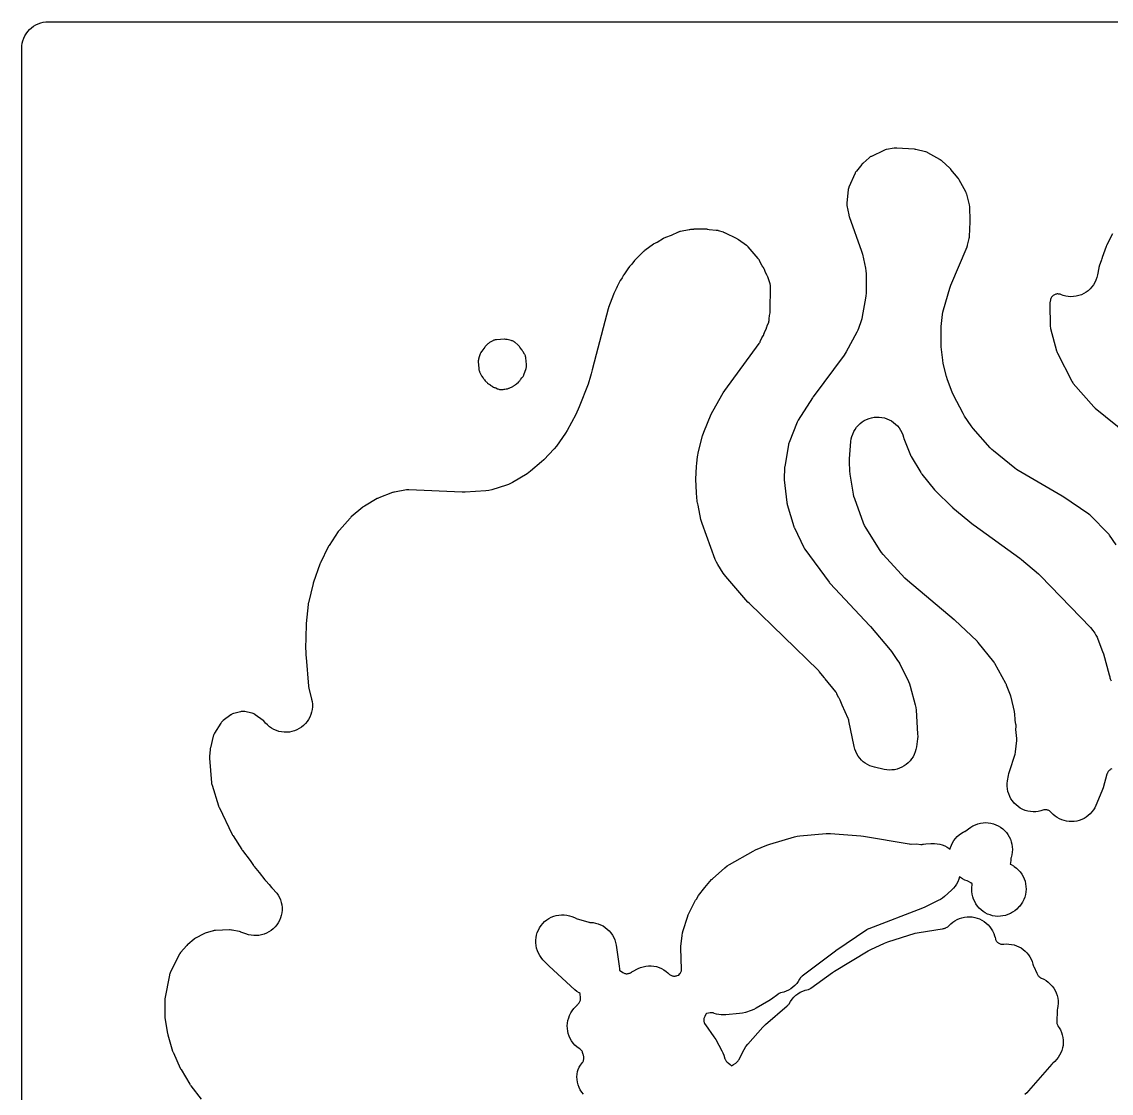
# Model space of a CAD drawing. Header units: millimetres. Extents: x 0 to 300, y 0 to 300.
# Drawn here: x -0.2 to 149.8, y 152.7 to 300.2 of the extents above; entities that cross this region are included whole.
import ezdxf

# ---------------------------------------------------------------- set-up
doc = ezdxf.new("R2010")
doc.units = ezdxf.units.MM
doc.layers.add('CUT', color=7, linetype='CONTINUOUS')

msp = doc.modelspace()

# ---------------------------------------------------------------- linework, layer by layer
at = {"layer": 'CUT'}
for points in [[(-0.175, 3.5), (-0.175, 296.4986), (-0.1573, 296.8588), (-0.1044, 297.2156), (-0.0168, 297.5654), (0.1047, 297.905), (0.2589, 298.231), (0.4443, 298.5404), (0.6592, 298.83), (0.9014, 299.0972), (1.1686, 299.3394), (1.4583, 299.5543), (1.7676, 299.7397), (2.0936, 299.8939), (2.4332, 300.0154), (2.783, 300.103), (3.1398, 300.1559), (3.5, 300.1736), (296.1703, 300.175)], [(150.5174, 228.1797), (149.6097, 229.527), (149.571, 229.5817), (149.4789, 229.6939), (149.4328, 229.7426), (146.9675, 232.2286), (146.9176, 232.2766), (146.8023, 232.3722), (146.7459, 232.4124), (143.1906, 234.8193), (143.1423, 234.8508), (143.1258, 234.8612), (143.0765, 234.891), (137.0185, 238.4063), (136.7767, 238.5595), (136.5475, 238.731), (133.6124, 241.1124), (133.3835, 241.3145), (133.1721, 241.5348), (130.8255, 244.1943), (130.534, 244.5715), (129.6501, 245.8825), (129.4392, 246.2367), (128.1119, 248.7804), (127.9359, 249.1718), (127.2751, 250.9059), (127.1329, 251.3683), (126.712, 253.147), (126.634, 253.6036), (126.4379, 255.4429), (126.4171, 255.8308), (126.4162, 257.8356), (126.439, 258.2465), (126.6246, 259.9033), (126.6725, 260.2115), (126.7463, 260.5145), (127.6097, 263.5023), (127.7546, 263.9114), (129.984, 269.1917), (130.0055, 269.2456), (130.0448, 269.3651), (130.0596, 269.4213), (130.2801, 270.3368), (130.2941, 270.4014), (130.3145, 270.543), (130.3194, 270.6089), (130.423, 272.6509), (130.4251, 272.7176), (130.4253, 272.7401), (130.4247, 272.8068), (130.37, 274.658), (130.3653, 274.7398), (130.3397, 274.9154), (130.3209, 274.9951), (129.9384, 276.434), (129.9136, 276.5168), (129.8439, 276.6906), (129.8046, 276.7675), (128.8933, 278.4241), (128.8615, 278.479), (128.785, 278.5929), (128.7462, 278.643), (127.772, 279.8454), (127.7374, 279.8864), (127.6576, 279.971), (127.6186, 280.0079), (126.4948, 281.0321), (126.4344, 281.0841), (126.2948, 281.1854), (126.2265, 281.2265), (124.6065, 282.1436), (124.5467, 282.1757), (124.4351, 282.2255), (124.3193, 282.2644), (124.2536, 282.2814), (122.9329, 282.5894), (122.8757, 282.6016), (122.7504, 282.6201), (122.6922, 282.6251), (120.3064, 282.7802), (120.2255, 282.7832), (120.0505, 282.7746), (119.9703, 282.7638), (118.902, 282.5886), (118.8368, 282.5763), (118.7212, 282.5461), (118.609, 282.5053), (118.5483, 282.4783), (116.8098, 281.6552), (116.7527, 281.6266), (116.6534, 281.5682), (116.5599, 281.5011), (116.5105, 281.4605), (115.6679, 280.7339), (115.6187, 280.6895), (115.5192, 280.586), (115.4766, 280.5351), (114.7416, 279.613), (114.7051, 279.5651), (114.6449, 279.4749), (114.5925, 279.3798), (114.5668, 279.3253), (113.7241, 277.4336), (113.6953, 277.3641), (113.6536, 277.2352), (113.6257, 277.1027), (113.616, 277.028), (113.4366, 275.2724), (113.4314, 275.2061), (113.4304, 275.0862), (113.4406, 274.9668), (113.4509, 274.901), (113.688, 273.5885), (113.6995, 273.5313), (113.7322, 273.409), (113.7507, 273.3536), (115.4425, 268.6131), (115.57, 268.1699), (115.9894, 266.2693), (116.054, 265.8764), (116.0758, 265.4788), (116.0769, 262.8005), (116.0623, 262.4712), (116.0182, 262.1446), (115.5576, 259.599), (115.4909, 259.3012), (115.3996, 259.0099), (115.0251, 257.9681), (114.9235, 257.7153), (114.8035, 257.4708), (113.3418, 254.7528), (113.0528, 254.2987), (108.7759, 248.5544), (108.7398, 248.5039), (108.7279, 248.4867), (108.6937, 248.4349), (106.7202, 245.3242), (106.6858, 245.267), (106.6202, 245.1384), (106.5942, 245.077), (105.4737, 242.2554), (105.4483, 242.1863), (105.4051, 242.0329), (105.3907, 241.9607), (104.8759, 238.9834), (104.8603, 238.8708), (104.8564, 238.8327), (104.8486, 238.7192), (104.8008, 237.3288), (104.7999, 237.2757), (104.8045, 237.1609), (104.8096, 237.1081), (105.1665, 234.0085), (105.1753, 233.945), (105.2036, 233.809), (105.2208, 233.7472), (106.1388, 230.7242), (106.1555, 230.6727), (106.1979, 230.5635), (106.2204, 230.5142), (107.5179, 227.8061), (107.5483, 227.7464), (107.623, 227.622), (107.6615, 227.5672), (111.0037, 223.0313), (111.0647, 222.9535), (111.0861, 222.9278), (111.1516, 222.8537), (116.5644, 217.0906), (116.6981, 216.9402), (119.3909, 213.7386), (119.5912, 213.4775), (120.428, 212.2795), (120.5773, 212.0477), (120.7088, 211.8053), (121.9067, 209.385), (122.0478, 209.0616), (122.1573, 208.7262), (122.8617, 206.156), (122.943, 205.7855), (122.9856, 205.4086), (123.1833, 202.1711), (123.1876, 201.8124), (123.157, 201.4549), (123.0089, 200.3589), (122.9438, 200.0074), (122.845, 199.6639), (122.7132, 199.3317), (122.5498, 199.0138), (122.3563, 198.7133), (122.1345, 198.4331), (121.8865, 198.1756), (121.6147, 197.9435), (121.3216, 197.739), (121.0101, 197.5638), (120.683, 197.4197), (120.3434, 197.3081), (119.9947, 197.23), (119.6399, 197.1862), (119.2826, 197.177), (118.9261, 197.2025), (118.5738, 197.2626), (117.258, 197.5535), (116.9184, 197.6458), (116.5892, 197.7701), (116.2735, 197.9254), (115.974, 198.1102), (115.6936, 198.3227), (115.4347, 198.5611), (115.1999, 198.8232), (114.9912, 199.1065), (114.8106, 199.4085), (114.6597, 199.7264), (114.5398, 200.0572), (114.4522, 200.398), (113.7184, 203.9484), (113.7004, 204.0249), (113.6477, 204.1869), (113.6173, 204.2595), (112.7797, 206.1107), (112.5067, 206.8139), (112.4838, 206.8693), (112.4363, 206.9664), (112.3809, 207.0592), (112.3469, 207.1086), (112.2963, 207.1791), (112.0754, 207.6672), (112.0493, 207.7217), (111.9962, 207.8168), (111.9352, 207.907), (111.8982, 207.9548), (110.4585, 209.7362), (110.4525, 209.7446), (110.4104, 209.8002), (110.3655, 209.8513), (109.6306, 210.7606), (109.5649, 210.8372), (109.5419, 210.8623), (109.4716, 210.9347), (100.0245, 220.089), (99.8152, 220.3094), (96.7557, 223.8089), (96.5778, 224.029), (96.4173, 224.2622), (95.6536, 225.4687), (95.4632, 225.808), (95.3098, 226.1655), (93.489, 231.115), (93.4017, 231.3838), (93.3353, 231.6585), (92.938, 233.6321), (92.8984, 233.8354), (92.8808, 233.9254), (92.825, 234.2115), (92.8212, 234.2308), (92.7626, 234.6801), (92.7211, 235.36), (92.6613, 237.2195), (92.725, 238.9678), (92.7674, 239.4301), (92.8903, 240.2706), (92.9266, 240.5194), (92.9655, 240.7852), (92.9994, 241.0172), (93.5548, 243.175), (93.7211, 243.6715), (94.7683, 246.1869), (94.9723, 246.6013), (96.3996, 249.0926), (96.6238, 249.4376), (101.3645, 255.9083), (101.4044, 255.9656), (101.4814, 256.0957), (101.5124, 256.1582), (101.7475, 256.6627), (101.9186, 256.9546), (101.9469, 257.0053), (102.0013, 257.1185), (102.0233, 257.1722), (102.2033, 257.6406), (102.3504, 257.9562), (102.3819, 258.0289), (102.4367, 258.1917), (102.4556, 258.2687), (102.4696, 258.3331), (102.668, 258.8493), (102.6938, 258.9222), (102.7294, 259.0568), (102.7501, 259.1945), (102.7554, 259.2717), (102.7747, 259.7419), (102.8594, 260.1332), (102.8726, 260.2026), (102.89, 260.3546), (102.8928, 260.4252), (102.9407, 263.6685), (102.9403, 263.7299), (102.9324, 263.8403), (102.9185, 263.9274), (102.8918, 264.0348), (102.8731, 264.0933), (102.5421, 265.0586), (102.4995, 265.1696), (102.4838, 265.2065), (102.4335, 265.3141), (102.1743, 265.82), (102.0805, 266.0797), (102.056, 266.143), (102.0037, 266.2535), (101.9412, 266.3585), (101.9024, 266.4142), (101.7943, 266.5617), (101.4255, 267.2817), (101.385, 267.3552), (101.2836, 267.5062), (101.2308, 267.5715), (99.8475, 269.1825), (99.808, 269.2265), (99.7321, 269.3013), (99.6503, 269.3696), (99.6026, 269.4046), (98.5166, 270.1668), (98.4713, 270.1973), (98.3696, 270.2576), (98.3212, 270.2828), (96.6421, 271.1118), (96.5926, 271.1351), (96.4827, 271.1792), (96.4308, 271.1966), (95.773, 271.4037), (95.6992, 271.4248), (95.5362, 271.4573), (95.46, 271.4662), (94.4736, 271.5545), (94.2447, 271.5984), (94.1782, 271.6096), (94.0327, 271.6234), (93.9653, 271.625), (92.5815, 271.625), (92.5151, 271.6235), (92.3721, 271.6101), (92.3066, 271.5993), (92.1561, 271.5709), (91.958, 271.5681), (91.8966, 271.566), (91.7642, 271.5527), (91.7037, 271.5426), (90.5198, 271.3192), (90.4585, 271.3062), (90.3497, 271.2755), (90.2441, 271.2355), (90.1871, 271.2094), (89.239, 270.7504), (88.4419, 270.4614), (88.3791, 270.437), (88.2473, 270.3745), (88.1887, 270.3414), (87.2954, 269.8096), (87.0464, 269.689), (86.992, 269.6613), (86.8783, 269.5936), (86.8279, 269.5591), (85.6198, 268.6922), (85.5271, 268.6206), (85.4967, 268.5953), (85.4093, 268.5173), (84.3678, 267.5206), (84.3206, 267.4732), (84.2257, 267.3635), (84.1855, 267.3099), (83.8293, 266.8101), (83.556, 266.5359), (83.5096, 266.4871), (83.4168, 266.3745), (83.3777, 266.3196), (82.7119, 265.3349), (82.6515, 265.2386), (82.6323, 265.2055), (82.5786, 265.1053), (82.4986, 264.9428), (82.259, 264.6067), (82.2252, 264.5571), (82.159, 264.4453), (82.1317, 264.3918), (81.8086, 263.724), (81.7861, 263.686), (81.7547, 263.6302), (81.6952, 263.5051), (81.6716, 263.4457), (81.6639, 263.4248), (81.3595, 262.7958), (81.3271, 262.7245), (81.3167, 262.7001), (81.2877, 262.6274), (80.6204, 260.8348), (80.5928, 260.7544), (80.5842, 260.727), (80.5607, 260.6453), (78.9323, 254.3733), (78.3578, 252.2509), (78.217, 251.7307), (78.122, 251.3796), (77.8246, 250.2811), (76.5864, 247.1855), (76.1279, 246.1303), (74.9261, 243.9331), (74.7008, 243.5724), (73.4305, 241.779), (73.1205, 241.3981), (71.7273, 239.9028), (71.4058, 239.597), (69.8752, 238.3079), (69.6492, 238.1322), (69.4102, 237.9745), (67.3915, 236.7532), (67.1265, 236.6074), (66.8503, 236.4838), (66.565, 236.3834), (64.5639, 235.7708), (64.1569, 235.6712), (63.7411, 235.6185), (60.8788, 235.421), (60.4548, 235.4163), (53.1333, 235.7573), (53.055, 235.7588), (52.886, 235.7481), (52.8086, 235.7367), (51.1372, 235.4441), (51.0699, 235.4306), (50.9265, 235.3909), (50.8617, 235.3679), (48.9857, 234.6481), (48.9312, 234.6258), (48.8164, 234.5705), (48.765, 234.5417), (46.9959, 233.5011), (46.946, 233.4703), (46.8423, 233.3972), (46.7966, 233.3606), (45.1964, 232.023), (45.1561, 231.988), (45.0732, 231.9074), (45.037, 231.8681), (43.5744, 230.2159), (43.5015, 230.1275), (43.478, 230.0969), (43.4113, 230.0038), (42.1504, 228.1072), (42.094, 228.0161), (42.0759, 227.9847), (42.0255, 227.8901), (40.9583, 225.7236), (40.9179, 225.6353), (40.9052, 225.6051), (40.8701, 225.5146), (40.0008, 223.0639), (39.9742, 222.9825), (39.966, 222.9547), (39.9437, 222.8721), (39.2988, 220.212), (39.2763, 220.1037), (39.27, 220.0669), (39.2548, 219.9574), (38.9789, 217.3322), (38.9729, 217.2598), (38.9714, 217.2353), (38.9685, 217.1627), (38.9117, 213.874), (38.9122, 213.7935), (38.9131, 213.7663), (38.9175, 213.686), (38.9443, 213.3497), (38.9435, 213.236), (38.9464, 213.1242), (38.9486, 213.0866), (38.9591, 212.9752), (38.9994, 212.6595), (39.3137, 208.7163), (39.3197, 208.6567), (39.3409, 208.5287), (39.3543, 208.4703), (39.7369, 206.9583), (39.8086, 206.6015), (39.8447, 206.2393), (39.8447, 205.8753), (39.8087, 205.5132), (39.7371, 205.1563), (39.6306, 204.8083), (39.4901, 204.4725), (39.3172, 204.1523), (39.1134, 203.8508), (38.8807, 203.5708), (38.6216, 203.3153), (38.3384, 203.0867), (38.034, 202.8872), (37.7113, 202.7188), (37.3736, 202.5831), (37.0241, 202.4815), (36.6663, 202.4149), (36.3036, 202.3841), (35.9397, 202.3893), (35.5781, 202.4305), (35.2223, 202.5073), (34.8759, 202.6188), (34.5422, 202.7641), (34.2245, 202.9417), (33.9259, 203.1498), (33.6494, 203.3865), (33.3976, 203.6493), (33.2359, 203.8358), (33.1329, 203.9312), (33.0715, 203.9793), (31.9621, 204.8005), (31.9, 204.844), (31.7823, 204.913), (31.6832, 204.9578), (31.5536, 205.0004), (31.4799, 205.0183), (30.5176, 205.2246), (30.4524, 205.237), (30.3339, 205.251), (30.2388, 205.2534), (30.1439, 205.2469), (30.0261, 205.2278), (29.9616, 205.2126), (29.026, 204.9693), (28.9597, 204.9504), (28.8432, 204.9077), (28.754, 204.8648), (28.6479, 204.8005), (28.5917, 204.7606), (27.5466, 203.9798), (27.495, 203.9393), (27.4073, 203.8603), (27.3435, 203.7911), (27.2718, 203.6973), (27.2357, 203.6426), (26.3599, 202.2482), (26.321, 202.1822), (26.2606, 202.0583), (26.2139, 201.9286), (26.1939, 201.8547), (25.7981, 200.2225), (25.7857, 200.1665), (25.7662, 200.0439), (25.7607, 199.9869), (25.6895, 199.0641), (25.6864, 199.0089), (25.6864, 198.8893), (25.6897, 198.8341), (25.9569, 195.4256), (25.9653, 195.3467), (25.9976, 195.1781), (26.0191, 195.1017), (26.9013, 192.2617), (26.9184, 192.21), (26.9619, 192.1004), (26.9848, 192.051), (28.8059, 188.3201), (28.8496, 188.2366), (28.8652, 188.2089), (28.9136, 188.128), (30.1236, 186.2298), (30.1629, 186.1709), (30.1767, 186.1512), (30.2185, 186.094), (31.2699, 184.719), (31.7326, 184.0511), (31.7727, 183.9958), (31.7866, 183.9774), (31.8288, 183.9238), (32.5302, 183.0707), (33.2928, 182.0733), (33.3414, 182.0126), (33.3584, 181.9925), (33.4099, 181.9342), (33.9014, 181.4027), (34.205, 181.0334), (34.2382, 180.9942), (34.2497, 180.9812), (34.2841, 180.943), (34.9571, 180.2205), (35.1252, 179.9736), (35.2993, 179.6537), (35.4409, 179.3182), (35.5487, 178.9704), (35.6214, 178.6135), (35.6585, 178.2513), (35.6596, 177.8871), (35.6246, 177.5246), (35.5539, 177.1674), (35.4482, 176.8189), (35.3085, 176.4826), (35.1363, 176.1618), (34.9331, 175.8595), (34.701, 175.5789), (34.4423, 175.3226), (34.1595, 175.0932), (33.8553, 174.8929), (33.5329, 174.7237), (33.1952, 174.5873), (32.8458, 174.4849), (32.4879, 174.4176), (32.1251, 174.386), (31.7609, 174.3906), (31.399, 174.4311), (31.0429, 174.5073), (30.6961, 174.6183), (29.9985, 174.8804), (29.9447, 174.8994), (29.826, 174.9334), (29.7704, 174.9458), (28.7783, 175.1462), (28.6958, 175.1603), (28.515, 175.1751), (28.4312, 175.1745), (26.5073, 175.1047), (26.4449, 175.1011), (26.3332, 175.0871), (26.2232, 175.0635), (26.1631, 175.0463), (25.063, 174.7065), (25.0015, 174.6859), (24.8715, 174.6323), (24.8133, 174.6036), (23.8179, 174.0828), (23.7542, 174.0474), (23.6226, 173.9603), (23.565, 173.9155), (22.6774, 173.1877), (22.6284, 173.1456), (22.5288, 173.0475), (22.4859, 172.9992), (21.7424, 172.121), (21.6912, 172.0568), (21.5927, 171.9088), (21.5533, 171.8368), (20.2717, 169.3248), (20.2422, 169.2632), (20.197, 169.1488), (20.1631, 169.0306), (20.149, 168.9638), (19.5377, 165.6772), (19.5272, 165.6124), (19.5142, 165.4708), (19.5127, 165.4051), (19.5139, 163.3286), (19.5152, 163.2688), (19.5262, 163.1398), (19.535, 163.0807), (19.8996, 160.9373), (19.9187, 160.8421), (19.9261, 160.8102), (19.9506, 160.7164), (20.5992, 158.5047), (20.6368, 158.3919), (20.6508, 158.3543), (20.6963, 158.2444), (21.6517, 156.1525), (21.691, 156.0724), (21.7049, 156.0457), (21.7484, 155.9677), (22.9596, 153.9279), (23.0174, 153.8374), (23.0379, 153.8075), (23.1015, 153.7208), (24.5396, 151.8875)], [(150.0089, 270.9882), (149.2376, 269.4713), (149.1904, 269.3702), (149.1756, 269.3355), (149.1353, 269.2315), (148.6057, 267.7155), (148.5811, 267.6586), (148.553, 267.5886), (148.5044, 267.4325), (148.5, 267.4131), (148.1917, 266.5304), (148.1751, 266.4799), (148.1453, 266.3686), (148.1345, 266.3166), (147.9471, 265.3245), (147.8612, 264.9684), (147.7403, 264.6225), (147.5855, 264.2904), (147.3985, 263.9754), (147.181, 263.6806), (146.9352, 263.4088), (146.6637, 263.1629), (146.3689, 262.9453), (146.054, 262.7581), (145.722, 262.6032), (145.3762, 262.4821), (145.0201, 262.396), (144.6572, 262.3458), (144.2911, 262.3321), (143.9254, 262.3548), (143.5638, 262.4138), (143.2099, 262.5085), (143.0024, 262.587), (143.0015, 262.5844), (142.7915, 262.6638), (142.6936, 262.6901), (142.5935, 262.7066), (142.4923, 262.713), (142.3909, 262.7094), (142.2904, 262.6957), (142.1917, 262.6722), (142.0959, 262.639), (142.0038, 262.5964), (141.9164, 262.545), (141.8345, 262.4851), (141.759, 262.4174), (141.6905, 262.3425), (141.6298, 262.2613), (141.5775, 262.1744), (141.534, 262.0827), (141.4912, 261.9629), (141.4724, 261.8948), (141.4211, 261.6889), (141.4074, 261.6284), (141.3899, 261.518), (141.3821, 261.4065), (141.3818, 261.3444), (141.4346, 258.3002), (141.4387, 258.2139), (141.4646, 258.0285), (141.4843, 257.9444), (142.3045, 254.8656), (142.3264, 254.7915), (142.3867, 254.6355), (142.4204, 254.5659), (144.4193, 250.7025), (144.4606, 250.6281), (144.5642, 250.4757), (144.6182, 250.4099), (147.4379, 247.1737), (147.4796, 247.1278), (147.5764, 247.0346), (147.6238, 246.9945), (156.6118, 239.7296)], [(149.898, 197.3305), (149.8028, 197.2912), (149.7121, 197.2425), (149.6268, 197.185), (149.5477, 197.1191), (149.4756, 197.0457), (149.4113, 196.9653), (149.3553, 196.8789), (149.3084, 196.7873), (149.2614, 196.667), (149.2404, 196.5984), (148.7192, 194.7296), (148.5601, 194.2761), (147.7235, 192.313), (147.5697, 191.9953), (147.3861, 191.6938), (147.1745, 191.4113), (146.9367, 191.1505), (146.675, 190.9136), (146.3917, 190.7029), (146.0896, 190.5204), (145.7713, 190.3678), (145.4399, 190.2463), (145.0984, 190.1572), (144.7498, 190.1013), (144.3975, 190.0791), (144.0448, 190.0908), (143.6947, 190.1363), (143.3507, 190.2151), (143.0157, 190.3266), (142.6931, 190.4698), (142.3856, 190.6432), (142.0962, 190.8453), (141.8276, 191.0742), (141.5821, 191.3279), (141.5586, 191.3547), (141.4782, 191.4363), (141.4025, 191.4997), (141.321, 191.5554), (141.2346, 191.6031), (141.1439, 191.6421), (141.0499, 191.6723), (140.9534, 191.6932), (140.8554, 191.7047), (140.7567, 191.7067), (140.6583, 191.6992), (140.561, 191.6822), (140.4361, 191.6478), (140.4104, 191.6393), (140.4101, 191.64), (140.1575, 191.5575), (139.7985, 191.4787), (139.4333, 191.4362), (139.0658, 191.4304), (138.6995, 191.4613), (138.3381, 191.5287), (137.9853, 191.6318), (137.6445, 191.7697), (137.3193, 191.9409), (137.0127, 192.1438), (136.728, 192.3762), (136.4679, 192.636), (136.235, 192.9204), (136.0317, 193.2267), (135.8601, 193.5518), (135.7217, 193.8923), (135.6181, 194.245), (135.5503, 194.6063), (135.5188, 194.9725), (135.5242, 195.3401), (135.5662, 195.7053), (135.6892, 196.4458), (135.7471, 196.7265), (135.8267, 197.0018), (136.6052, 199.3465), (136.6286, 199.4244), (136.6647, 199.5969), (136.6744, 199.6777), (136.8199, 201.2587), (136.8242, 201.3195), (136.825, 201.4516), (136.8215, 201.5125), (136.7217, 202.7637), (136.7342, 203.1675), (136.7347, 203.2362), (136.7249, 203.3848), (136.7155, 203.4528), (136.6204, 204.0342), (136.5478, 204.9442), (136.5336, 205.0654), (136.5274, 205.1061), (136.5043, 205.226), (136.0476, 207.2075), (136.018, 207.3184), (136.0067, 207.3555), (135.9695, 207.4641), (135.4392, 208.8532), (135.3945, 208.9591), (135.3782, 208.9942), (135.3263, 209.0967), (133.8066, 211.8589), (133.7751, 211.9131), (133.6995, 212.0259), (133.6612, 212.0755), (131.5018, 214.7508), (131.4284, 214.8357), (131.4027, 214.8635), (131.3236, 214.9433), (128.3059, 217.7916), (128.2683, 217.826), (128.2554, 217.8374), (128.2168, 217.8707), (121.7636, 223.2536), (121.4114, 223.5893), (118.4167, 226.8489), (118.1985, 227.1095), (118.0054, 227.3892), (116.0714, 230.4874), (115.886, 230.8219), (115.7365, 231.1738), (114.5158, 234.5195), (114.4148, 234.8414), (114.3438, 235.1713), (113.8862, 237.9004), (113.8382, 238.3685), (113.7926, 239.5684), (113.8024, 240.0101), (113.9991, 242.3952), (114.0455, 242.7484), (114.1259, 243.0954), (114.2396, 243.4329), (114.3853, 243.7579), (114.5619, 244.0673), (114.7676, 244.3581), (115.0004, 244.6276), (115.2583, 244.8733), (115.5387, 245.0929), (115.8391, 245.2843), (116.1566, 245.4458), (116.4882, 245.5758), (116.8308, 245.673), (117.1813, 245.7366), (117.5363, 245.766), (117.8924, 245.7609), (118.2464, 245.7213), (118.5949, 245.6477), (118.9346, 245.5406), (119.2624, 245.4012), (119.5751, 245.2307), (119.8698, 245.0307), (120.1438, 244.8032), (120.3945, 244.5502), (120.6196, 244.2741), (120.8168, 243.9775), (120.9844, 243.6632), (121.1208, 243.3341), (121.2247, 242.9934), (121.2307, 242.9694), (121.2659, 242.8576), (121.285, 242.8069), (122.193, 240.5375), (122.2158, 240.4837), (122.2723, 240.3704), (122.3016, 240.3198), (123.6245, 238.1365), (123.6839, 238.0454), (123.7049, 238.0153), (123.7701, 237.9282), (125.5024, 235.7671), (125.5685, 235.6897), (125.5916, 235.6642), (125.6623, 235.5909), (127.9121, 233.3984), (127.9613, 233.3524), (127.9782, 233.3372), (128.0291, 233.2932), (130.8573, 230.9518), (130.9016, 230.9164), (130.9168, 230.9047), (130.9622, 230.8708), (137.2682, 226.3376), (137.498, 226.1581), (139.8216, 224.1905), (140.0979, 223.9309), (146.9606, 216.7816), (147.2943, 216.3804), (147.5624, 216.0071), (147.733, 215.7471), (147.881, 215.4736), (148.0053, 215.1885), (148.6503, 213.5199), (148.7649, 213.1733), (149.5594, 210.2973), (149.6255, 210.0153), (149.6405, 209.9372), (149.6557, 209.8679), (149.6923, 209.7456), (149.731, 209.6514), (149.7788, 209.5616), (149.8354, 209.477)], [(77.1525, 152.5473), (76.9243, 152.8432), (76.7274, 153.1608), (76.5637, 153.4967), (76.4349, 153.8475), (76.3425, 154.2096), (76.2873, 154.5792), (76.2699, 154.9524), (76.2906, 155.3255), (76.349, 155.6946), (76.4251, 155.9826), (76.5694, 156.2637), (76.7603, 156.5611), (76.8944, 156.7316), (76.8927, 156.7329), (77.0301, 156.9079), (77.0841, 156.9927), (77.1295, 157.0824), (77.1659, 157.1761), (77.1929, 157.273), (77.2102, 157.372), (77.2197, 157.4978), (77.2197, 157.5678), (77.2195, 157.5774), (77.2164, 157.6445), (77.2021, 157.7647), (77.1818, 157.859), (77.1527, 157.951), (77.115, 158.0398), (77.1123, 158.0448), (77.1088, 158.0659), (77.1015, 158.1023), (77.0863, 158.1701), (77.0501, 158.2899), (77.012, 158.3822), (76.9651, 158.4703), (76.9098, 158.5534), (76.8467, 158.6307), (76.7764, 158.7015), (76.6995, 158.7651), (76.5605, 158.8587), (76.2664, 159.0792), (75.9959, 159.3278), (75.7515, 159.6023), (75.5357, 159.8998), (75.3508, 160.2173), (75.1984, 160.5517), (75.0803, 160.8997), (74.9974, 161.2577), (74.9508, 161.6223), (74.9408, 161.9896), (74.9675, 162.3561), (75.0307, 162.7181), (75.1297, 163.072), (75.2636, 163.4143), (75.431, 163.7414), (75.6303, 164.0502), (75.8593, 164.3376), (75.8598, 164.3381), (76.1872, 164.7091), (76.2931, 164.8292), (76.335, 164.8766), (76.3596, 164.9045), (76.3789, 164.9263), (76.457, 165.012), (76.4974, 165.055), (76.5783, 165.1553), (76.6345, 165.2412), (76.6817, 165.3324), (76.7196, 165.4279), (76.7477, 165.5267), (76.7657, 165.6278), (76.7735, 165.7303), (76.771, 165.8329), (76.7577, 165.9382), (76.7303, 166.2957), (76.7327, 166.4068), (76.5676, 166.4959), (76.2673, 166.6986), (75.9884, 166.9299), (72.4264, 170.1932), (72.2234, 170.3942), (71.5874, 171.075), (71.3514, 171.3543), (71.1444, 171.6556), (70.9683, 171.976), (70.8249, 172.3123), (70.7156, 172.6612), (70.6416, 173.0192), (70.6034, 173.3828), (70.6016, 173.7484), (70.6362, 174.1124), (70.7067, 174.4711), (70.8125, 174.8211), (70.9526, 175.1588), (71.1255, 175.4809), (71.3296, 175.7842), (71.5628, 176.0658), (71.8228, 176.3228), (72.1071, 176.5527), (72.4128, 176.7532), (72.7369, 176.9223), (73.0762, 177.0584), (73.4274, 177.1601), (73.7869, 177.2264), (74.1513, 177.2567), (74.5168, 177.2506), (74.88, 177.2082), (75.2371, 177.13), (75.5847, 177.0166), (75.9193, 176.8693), (76.0079, 176.8249), (76.1123, 176.7836), (76.1716, 176.7645), (77.8865, 176.2539), (77.947, 176.2374), (78.0576, 176.2148), (78.1471, 176.2046), (78.1751, 176.2014), (78.1997, 176.1997), (78.1997, 176.1992), (78.4818, 176.178), (78.8416, 176.1146), (79.1934, 176.0158), (79.5337, 175.8825), (79.859, 175.7161), (80.1662, 175.5183), (80.4523, 175.2908), (80.7143, 175.0361), (80.9497, 174.7567), (81.1563, 174.4552), (81.3318, 174.1347), (81.4747, 173.7984), (81.5835, 173.4495), (81.657, 173.0916), (82.103, 170.1997), (82.1405, 169.8394), (82.1416, 169.6307), (82.1863, 169.6063), (82.1869, 169.5874), (82.3956, 169.4512), (82.5955, 169.3064), (82.6787, 169.2583), (82.7712, 169.2165), (82.8674, 169.1842), (82.9663, 169.1615), (83.067, 169.1487), (83.1685, 169.146), (83.2697, 169.1533), (83.3697, 169.1707), (83.4675, 169.1979), (83.5621, 169.2347), (83.6526, 169.2807), (83.7598, 169.3493), (83.8164, 169.3918), (83.9002, 169.458), (84.6861, 169.847), (85.0271, 169.9949), (85.3812, 170.1075), (85.745, 170.1838), (86.1145, 170.2229), (86.4862, 170.2246), (86.8561, 170.1887), (87.2205, 170.1156), (87.5756, 170.0061), (87.9179, 169.8612), (88.2438, 169.6826), (88.5499, 169.4719), (88.7799, 169.2768), (88.9409, 169.1197), (88.9502, 169.1096), (89.0251, 169.0433), (89.1061, 168.9846), (89.1924, 168.9341), (89.2832, 168.8923), (89.3777, 168.8596), (89.475, 168.8363), (89.574, 168.8225), (89.6739, 168.8186), (89.7737, 168.8244), (89.8725, 168.8399), (89.9693, 168.865), (90.0509, 168.895), (90.3127, 168.9415), (90.3165, 168.9503), (90.4507, 169.1883), (90.4588, 169.1973), (90.5179, 169.278), (90.5688, 169.3641), (90.611, 169.4547), (90.6442, 169.5491), (90.668, 169.6462), (90.6821, 169.7452), (90.6866, 169.8451), (90.6813, 169.9449), (90.6778, 169.9678), (90.6085, 171.0301), (90.5916, 172.9017), (90.7632, 174.4258), (90.8189, 174.7715), (90.9073, 175.1104), (91.4773, 176.9353), (91.5838, 177.2311), (91.7151, 177.5166), (92.6113, 179.264), (92.6317, 179.2968), (92.6538, 179.3326), (92.7107, 179.4245), (93.0067, 179.9024), (93.8668, 181.0294), (94.8066, 182.1052), (94.9143, 182.2131), (96.6337, 183.7385), (96.9431, 183.9845), (97.277, 184.1959), (100.5277, 186.0163), (100.8736, 186.1868), (102.4083, 186.8456), (102.8318, 186.9974), (106.2453, 187.99), (106.5976, 188.0739), (106.9564, 188.1226), (110.6005, 188.4362), (110.888, 188.4496), (111.1756, 188.4405), (115.3678, 188.1432), (115.7308, 188.0993), (122.0114, 187.0191), (122.0777, 187.0093), (122.2225, 186.9983), (122.2896, 186.9979), (123.0045, 187.0109), (123.6153, 186.9533), (123.6813, 186.9486), (123.8004, 186.9485), (123.9189, 186.9594), (123.9842, 186.9701), (124.3311, 187.0349), (125.0177, 187.0473), (125.1057, 187.0512), (125.1329, 187.0532), (125.4978, 187.061), (125.8616, 187.0326), (126.2209, 186.9683), (126.5719, 186.8686), (126.9114, 186.7347), (127.2359, 186.5677), (127.5422, 186.3693), (127.6465, 186.2861), (127.7111, 186.5242), (127.8376, 186.8582), (127.9959, 187.1783), (128.1845, 187.4815), (128.4017, 187.7649), (128.6453, 188.026), (128.9132, 188.2622), (129.2027, 188.4712), (129.4463, 188.6134), (129.4458, 188.6142), (129.6154, 188.7109), (129.6616, 188.741), (130.4916, 189.3037), (130.8018, 189.4924), (131.1292, 189.6495), (131.4704, 189.7736), (131.8223, 189.8634), (132.1812, 189.918), (132.5439, 189.9369), (132.9066, 189.92), (133.2658, 189.8673), (133.6182, 189.7795), (133.9601, 189.6573), (134.2883, 189.5019), (134.5996, 189.315), (134.8909, 189.0982), (135.1594, 188.8537), (135.4024, 188.5839), (135.6177, 188.2915), (135.803, 187.9793), (135.9566, 187.6502), (136.077, 187.3077), (136.163, 186.9549), (136.2138, 186.5953), (136.2288, 186.2325), (136.208, 185.87), (136.1515, 185.5113), (136.0598, 185.16), (136.0477, 185.1212), (136.0282, 185.0536), (136.0023, 184.9294), (135.9916, 184.8289), (135.9913, 184.7907), (135.9704, 184.4266), (135.9371, 184.2162), (136.0615, 184.1572), (136.3673, 183.9736), (136.4761, 183.9009), (136.7714, 183.6814), (137.0433, 183.4334), (137.2891, 183.1595), (137.5062, 182.8624), (137.6926, 182.5451), (137.8462, 182.2107), (137.9656, 181.8626), (138.0497, 181.5043), (138.0975, 181.1394), (138.1085, 180.7716), (138.0827, 180.4045), (138.0203, 180.0418), (137.922, 179.6872), (137.7887, 179.3442), (137.6217, 179.0163), (137.4228, 178.7066), (137.1939, 178.4185), (137.0802, 178.2892), (136.8302, 178.0314), (136.5561, 177.7992), (136.2607, 177.5949), (135.9467, 177.4204), (135.6172, 177.2774), (135.2754, 177.1673), (134.9244, 177.091), (134.5676, 177.0494), (134.2085, 177.0428), (133.8504, 177.0713), (133.4969, 177.1346), (133.1512, 177.2321), (132.8166, 177.3629), (132.4965, 177.5257), (132.1938, 177.719), (131.9113, 177.9409), (131.6519, 178.1894), (131.418, 178.462), (131.2119, 178.7561), (131.0354, 179.0689), (130.8903, 179.3975), (130.7779, 179.7386), (130.6994, 180.0891), (130.6555, 180.4456), (130.6466, 180.8047), (130.6515, 181.0067), (130.6774, 181.3624), (130.7045, 181.5208), (130.4845, 181.6332), (130.1889, 181.8233), (130.0969, 181.8764), (129.9935, 181.9234), (129.6877, 182.0447), (129.3701, 182.2079), (129.0699, 182.4012), (128.9577, 182.49), (128.8526, 182.1447), (128.7123, 181.8078), (128.5393, 181.4865), (128.3352, 181.1839), (128.1022, 180.9031), (127.8424, 180.6468), (126.8586, 179.7679), (126.5952, 179.5536), (126.3131, 179.3646), (126.0148, 179.2024), (124.154, 178.2993), (123.8673, 178.1749), (116.4705, 175.3335), (116.3952, 175.3021), (116.2388, 175.2203), (116.17, 175.1765), (111.9283, 172.2997), (111.8955, 172.2769), (111.8846, 172.269), (111.8524, 172.2455), (107.2724, 168.8071), (107.2178, 168.764), (107.1255, 168.6793), (107.0588, 168.605), (106.9997, 168.5246), (106.9327, 168.4118), (106.9281, 168.403), (106.743, 168.0918), (106.5283, 167.8002), (106.2859, 167.5312), (106.0182, 167.2874), (105.7278, 167.071), (105.4175, 166.8844), (105.0904, 166.7291), (104.7496, 166.6068), (104.5125, 166.5473), (104.5128, 166.5461), (104.2949, 166.4913), (104.1993, 166.4569), (104.1077, 166.4132), (103.9987, 166.3472), (103.9411, 166.3061), (103.0503, 165.6373), (102.702, 165.4056), (100.9675, 164.3891), (100.6121, 164.2061), (100.2389, 164.0627), (99.4679, 163.8137), (99.0719, 163.7098), (98.6667, 163.6505), (96.7608, 163.4796), (96.4362, 163.4649), (96.1114, 163.479), (95.7892, 163.5217), (95.472, 163.5927), (95.1624, 163.6914), (95.1356, 163.7013), (95.0095, 163.7406), (94.9096, 163.7611), (94.8082, 163.7715), (94.7062, 163.7718), (94.6048, 163.7619), (94.3836, 163.7177), (94.3833, 163.7191), (94.144, 163.6713), (94.101, 163.667), (94.0778, 163.6162), (93.8955, 163.3023), (93.8705, 163.2637), (93.8238, 163.173), (93.7864, 163.0782), (93.7586, 162.9801), (93.7407, 162.8798), (93.7329, 162.7781), (93.7353, 162.6762), (93.7478, 162.575), (93.7704, 162.4756), (93.8027, 162.3789), (93.8445, 162.2859), (93.9083, 162.1751), (93.9483, 162.1164), (95.1369, 160.459), (95.375, 160.0802), (96.2209, 158.533), (96.3604, 158.2494), (96.4751, 157.9549), (96.6467, 157.451), (96.6706, 157.386), (96.7221, 157.2724), (96.7717, 157.1863), (96.8295, 157.1054), (96.8949, 157.0305), (96.9672, 156.9623), (97.0705, 156.8824), (97.0714, 156.8817), (97.3504, 156.666), (97.5681, 156.4616), (97.82, 156.6553), (98.1244, 156.8452), (98.1723, 156.872), (98.254, 156.9286), (98.3298, 156.993), (98.399, 157.0643), (98.4609, 157.1421), (98.5288, 157.2468), (98.5621, 157.3075), (99.2977, 158.7278), (99.5282, 159.1132), (99.804, 159.4677), (101.8519, 161.7913), (102.2302, 162.1627), (105.2217, 164.7029), (105.2745, 164.7501), (105.3629, 164.8417), (105.4258, 164.9215), (105.4805, 165.007), (105.4831, 165.0122), (105.6679, 165.3351), (105.8844, 165.6376), (106.1303, 165.9168), (106.4033, 166.1696), (106.7004, 166.3935), (107.0186, 166.5862), (107.3546, 166.7458), (107.7051, 166.8706), (107.9281, 166.9254), (107.9275, 166.9281), (108.1421, 166.9804), (108.2363, 167.0134), (108.3269, 167.0555), (108.4348, 167.119), (108.492, 167.1586), (111.4657, 169.3266), (111.7399, 169.5083), (116.3875, 172.297), (116.7249, 172.4762), (118.6384, 173.3688), (119.0971, 173.5464), (122.8397, 174.7144), (123.1087, 174.7872), (123.3824, 174.8395), (126.5622, 175.3227), (126.6265, 175.334), (126.7638, 175.368), (126.792, 175.377), (126.8185, 175.383), (126.9172, 175.416), (126.9522, 175.4318), (127.0586, 175.4687), (127.1272, 175.4946), (127.2468, 175.5505), (127.337, 175.6046), (127.4212, 175.6677), (127.499, 175.7397), (127.7453, 175.9938), (128.0161, 176.2239), (128.308, 176.4268), (128.618, 176.6006), (128.9434, 176.7436), (129.2811, 176.8545), (129.6279, 176.9322), (129.9806, 176.9761), (130.3359, 176.9857), (130.6905, 176.961), (131.041, 176.9021), (131.3842, 176.8096), (131.7169, 176.6844), (132.0359, 176.5277), (132.3382, 176.3408), (132.6211, 176.1256), (132.8819, 175.8842), (133.1182, 175.6186), (133.3276, 175.3315), (133.5084, 175.0254), (133.6588, 174.7034), (133.7773, 174.3683), (133.8344, 174.1383), (133.8358, 174.1386), (133.8883, 173.9271), (133.9211, 173.8341), (133.9627, 173.7448), (134.0128, 173.6599), (134.0707, 173.5802), (134.1361, 173.5065), (134.2083, 173.4394), (134.2866, 173.3796), (134.3703, 173.3276), (134.4586, 173.2838), (134.5507, 173.2488), (134.6458, 173.2229), (134.7429, 173.2062), (134.8412, 173.1989), (134.9397, 173.2011), (135.0552, 173.2149), (135.4072, 173.24), (135.7599, 173.2311), (136.1102, 173.1885), (136.4548, 173.1125), (136.7905, 173.0038), (137.1142, 172.8634), (137.423, 172.6926), (137.7139, 172.4929), (137.9844, 172.2663), (138.2319, 172.0148), (138.4541, 171.7407), (138.649, 171.4466), (138.8148, 171.1351), (138.95, 170.8091), (139.0533, 170.4717), (139.0913, 170.3222), (139.1354, 170.2014), (139.1648, 170.1363), (139.6037, 169.2272), (139.6429, 169.1434), (139.6822, 169.0564), (139.7424, 168.9459), (139.7987, 168.8628), (139.863, 168.7858), (139.9344, 168.7153), (140.0125, 168.6523), (140.0963, 168.5972), (140.1852, 168.5506), (140.2301, 168.5324), (140.5639, 168.3773), (140.8804, 168.1895), (141.1766, 167.9711), (141.4495, 167.7242), (141.6963, 167.4511), (141.9145, 167.1548), (142.1021, 166.8381), (142.257, 166.5043), (142.3777, 166.1566), (142.4631, 165.7986), (142.5122, 165.4339), (142.5246, 165.0661), (142.5002, 164.6989), (142.4391, 164.3359), (142.3997, 164.1569), (142.385, 164.0389), (142.3814, 163.973), (142.3381, 162.5909), (142.3376, 162.5206), (142.3462, 162.3942), (142.3629, 162.2946), (142.3894, 162.1972), (142.4253, 162.1028), (142.4704, 162.0125), (142.541, 161.9003), (142.5569, 161.8776), (142.5538, 161.8754), (142.6651, 161.7165), (142.8431, 161.4001), (142.9889, 161.0678), (143.1013, 160.7227), (143.1791, 160.3682), (143.2215, 160.0078), (143.2282, 159.6449), (143.199, 159.2831), (143.1343, 158.926), (143.0347, 158.577), (142.9012, 158.2395), (142.735, 157.9169), (142.5378, 157.6122), (142.3115, 157.3284), (142.0584, 157.0684), (141.8026, 156.8529), (141.6972, 156.7542), (141.6481, 156.7007), (138.4482, 153.025), (138.2026, 152.769), (137.9335, 152.5379)]]:
    msp.add_lwpolyline(points, dxfattribs=at)
msp.add_lwpolyline([(63.6213, 250.776), (63.6916, 250.6963), (63.7897, 250.6059), (63.8479, 250.5602), (63.9086, 250.515), (63.9168, 250.506), (63.9706, 250.4507), (64.0751, 250.3592), (64.1658, 250.2958), (64.2453, 250.2522), (64.2602, 250.2383), (64.3722, 250.1498), (64.4933, 250.0744), (64.5158, 250.0629), (64.586, 250.0106), (64.6456, 249.9685), (64.7584, 249.9013), (64.8533, 249.8572), (64.9774, 249.8143), (65.048, 249.7959), (65.0937, 249.7851), (65.326, 249.6742), (65.3868, 249.6469), (65.4993, 249.6056), (65.5917, 249.5811), (65.686, 249.5654), (65.7814, 249.5586), (65.9012, 249.5613), (65.9675, 249.5674), (66.1003, 249.5828), (66.1232, 249.5823), (66.2286, 249.5908), (66.3282, 249.6093), (66.5298, 249.6327), (66.5911, 249.6412), (66.7004, 249.6636), (66.7856, 249.689), (66.8893, 249.73), (66.9453, 249.7565), (67.4184, 249.993), (67.485, 250.0286), (67.5709, 250.0836), (67.6207, 250.1059), (67.7079, 250.1557), (67.8106, 250.2287), (67.8504, 250.2617), (67.8915, 250.2908), (67.9529, 250.3427), (68.2027, 250.5663), (68.2359, 250.5977), (68.2544, 250.6146), (68.3348, 250.6985), (68.3926, 250.771), (68.4566, 250.8681), (68.4884, 250.9243), (68.5306, 251.0031), (68.6738, 251.1452), (68.7182, 251.1913), (68.7924, 251.2796), (68.8451, 251.355), (68.8907, 251.4348), (68.9387, 251.5397), (68.9614, 251.5996), (69.2656, 252.4616), (69.2854, 252.5217), (69.3136, 252.632), (69.3282, 252.7216), (69.3348, 252.8121), (69.333, 252.926), (69.3278, 252.989), (69.2315, 253.9054), (69.2227, 253.9729), (69.1983, 254.0931), (69.1698, 254.1866), (69.1324, 254.277), (69.075, 254.3853), (69.0389, 254.4431), (68.8477, 254.7328), (68.8238, 254.7951), (68.7847, 254.8755), (68.727, 254.9715), (68.6916, 255.0227), (68.4176, 255.4), (68.3696, 255.4625), (68.3514, 255.4824), (68.3447, 255.4921), (68.2636, 255.5916), (68.173, 255.6826), (68.119, 255.7292), (67.7194, 256.0569), (67.6685, 256.0968), (67.5722, 256.1622), (67.491, 256.2071), (67.406, 256.2445), (67.2956, 256.2815), (67.233, 256.2979), (66.6627, 256.4331), (66.5959, 256.4473), (66.4742, 256.4641), (66.3513, 256.4691), (66.2831, 256.467), (65.1943, 256.4073), (65.1297, 256.4022), (65.0143, 256.3853), (64.9238, 256.3634), (64.8357, 256.3335), (64.7291, 256.286), (64.6719, 256.2557), (64.2364, 256.0121), (64.1783, 255.9778), (64.0785, 255.9088), (64.0044, 255.8464), (63.9193, 255.7598), (63.8756, 255.7085), (63.8246, 255.6458), (63.7355, 255.5674), (63.6399, 255.4625), (63.5918, 255.4), (63.3187, 255.0238), (63.3126, 255.0151), (63.1774, 254.8486), (63.13, 254.7868), (63.0542, 254.6691), (62.9916, 254.5438), (62.9626, 254.4716), (62.7638, 253.9332), (62.7402, 253.8639), (62.7074, 253.7363), (62.6919, 253.6324), (62.686, 253.5008), (62.6883, 253.4276), (62.7436, 252.4669), (62.7495, 252.3961), (62.7695, 252.2698), (62.7954, 252.1712), (62.8401, 252.0513), (62.8698, 251.9868), (63.131, 251.4553), (63.1679, 251.3851), (63.2447, 251.2649), (63.3344, 251.1539), (63.3575, 251.1297), (63.4042, 251.0664), (63.4548, 251.0083), (63.499, 250.9603), (63.5059, 250.9481), (63.544, 250.8846)], close=True, dxfattribs=at)

doc.saveas('drawing.dxf')
